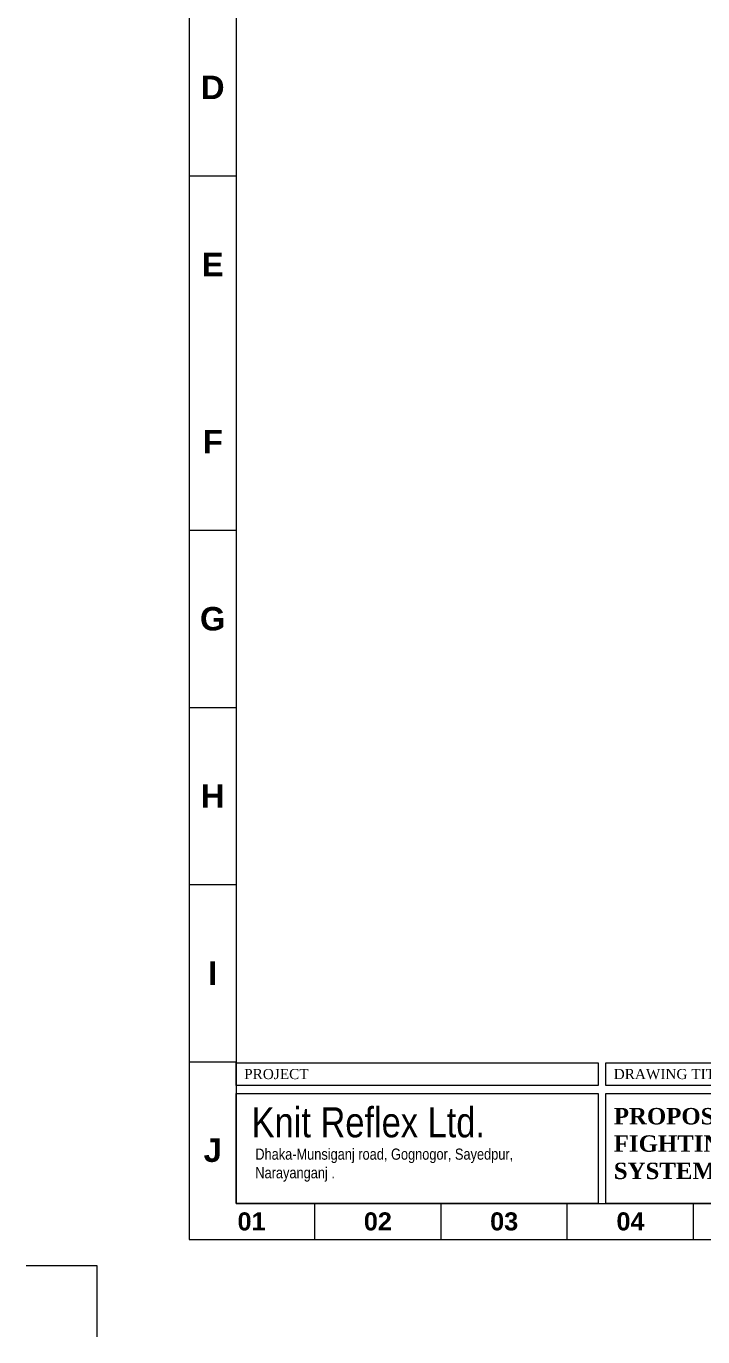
# Model space of a CAD drawing. Header units: inches. Extents: x -98933 to 1585249, y -3352739 to 192771.
# Drawn here: x 38160 to 38838, y 49230 to 50544 of the extents above; entities that cross this region are included whole.
import ezdxf

# ---------------------------------------------------------------- set-up
doc = ezdxf.new("R2010")
doc.units = ezdxf.units.IN
doc.header["$MEASUREMENT"] = 0
doc.layers.get('0').update_dxf_attribs({"lineweight": 0})
doc.layers.get('Defpoints').update_dxf_attribs({"lineweight": 0})
for name, color, linetype, lineweight in [('DIM.', 251, 'Continuous', 5), ('Inline', 7, 'Continuous', 0), ('Outline', 7, 'Continuous', 0), ('Scale', 7, 'Continuous', 0), ('Scale_Text', 7, 'Continuous', 0), ('Text', 7, 'Continuous', 0), ('TEXT_TITLEBOX', 7, 'Continuous', 13), ('Titelblk', 7, 'Continuous', 25), ('TITLE', 7, 'Continuous', 20)]:
    doc.layers.add(name, color=color, linetype=linetype, lineweight=lineweight)
doc.styles.add('MONOTEXT', font='txt')
doc.styles.add('SHT-TEXT-1', font='times.ttf', dxfattribs={"height": 12})
doc.styles.get("Standard").update_dxf_attribs({"font": 'arialbd.ttf', "height": 24})
doc.styles.add('TEXT', font='arial.ttf')

# ---------------------------------------------------------------- blocks, each defined once
blk = doc.blocks.new('PAGE')
at = {"layer": 'Inline', "color": 252, "lineweight": 15}
blk.add_lwpolyline([(178051640.63, 22656441.11), (178051640.63, 22657235.79), (178050505.36, 22657235.79), (178050505.36, 22656441.11)], close=True, dxfattribs=at)
at = {"layer": 'Outline', "color": 252, "lineweight": 15}
blk.add_line((178050483.42, 22656424.24), (178051662.57, 22656424.24), dxfattribs=at)
blk.add_lwpolyline([(178050483.42, 22657252.66), (178050483.42, 22656424.24)], dxfattribs=at)
at = {"layer": 'Scale', "color": 252, "lineweight": 9}
for p, q in [((178050483.42, 22656921.23), (178050505.36, 22656921.23)), ((178050483.42, 22656755.67), (178050505.36, 22656755.67)), ((178050483.42, 22656672.88), (178050505.36, 22656672.88)), ((178050483.42, 22656590.1), (178050505.36, 22656590.1)), ((178050483.42, 22656507.32), (178050505.36, 22656507.32)), ((178050542.02, 22656424.24), (178050542.02, 22656441.11)), ((178050601.02, 22656424.24), (178050601.02, 22656441.11)), ((178050660.01, 22656424.24), (178050660.01, 22656441.11)), ((178050719.01, 22656424.24), (178050719.01, 22656441.11))]:
    blk.add_line(p, q, dxfattribs=at)
at = {"layer": 'Scale_Text', "color": 252, "lineweight": 13, "attachment_point": 5}
for s, insert, char_height, width in [('D', (178050494.39, 22656962.62), 10.97, 8.3603), ('E', (178050494.39, 22656879.84), 10.97, 8.3603), ('F', (178050494.39, 22656797.06), 10.97, 8.3603), ('G', (178050494.39, 22656714.27), 10.97, 8.3603), ('H', (178050494.39, 22656631.49), 10.97, 8.3603), ('I', (178050494.39, 22656548.71), 10.97, 8.3603), ('J', (178050494.39, 22656465.93), 10.97, 8.3603), ('01', (178050512.52, 22656432.67), 8.435, 2.5102), ('02', (178050571.52, 22656432.67), 8.435, 2.5102), ('03', (178050630.51, 22656432.67), 8.435, 2.5102), ('04', (178050689.51, 22656432.67), 8.435, 2.5102)]:
    blk.add_mtext(s, dxfattribs=dict(at, insert=insert, char_height=char_height, width=width))
blk = doc.blocks.new('Title')
at = {"layer": 'Defpoints', "color": 1, "ltscale": 10}
blk.add_lwpolyline([(-102338.3, -88042.4), (-102338.3, -87942.4), (-102438.3, -87942.4)], dxfattribs=at)
at = {"layer": 'Titelblk', "color": 3, "linetype": 'Continuous', "lineweight": 0, "xscale": 3.014611567961765, "yscale": 3.014611567959946, "zscale": 3.014611567966516}
blk.add_blockref('PAGE', (-536855255.8, -68388224), dxfattribs=at)

msp = doc.modelspace()

# ---------------------------------------------------------------- linework, layer by layer
at = {"layer": 'TEXT_TITLEBOX'}
for p, q in [((38370.23, 49481.77), (38370.23, 49504.44)), ((38370.23, 49504.44), (38732.89, 49504.44)), ((38732.89, 49504.44), (38732.89, 49481.77)), ((38740.84, 49481.77), (38740.84, 49504.44)), ((38740.84, 49504.44), (39034.56, 49504.44)), ((38732.89, 49481.77), (38370.23, 49481.77)), ((39034.56, 49481.77), (38740.84, 49481.77)), ((38370.23, 49363.47), (38370.23, 49473.81)), ((38370.23, 49473.81), (38732.89, 49473.81)), ((38732.89, 49473.81), (38732.89, 49363.47)), ((38740.84, 49363.47), (38740.84, 49473.81)), ((38740.84, 49473.81), (39034.59, 49473.81)), ((38732.89, 49363.47), (38370.23, 49363.47)), ((39034.59, 49363.47), (38740.84, 49363.47))]:
    msp.add_line(p, q, dxfattribs=at)

# ---------------------------------------------------------------- block references
at = {"layer": 'TITLE', "xscale": 0.7117836411125609, "yscale": 0.7117836411125609, "zscale": 0.7117836352222188}
msp.add_blockref('Title', (111073.72, 111896.87), dxfattribs=at)

# ---------------------------------------------------------------- texts
at = {"color": 7, "insert": (38748.7, 49423.35), "char_height": 16.4619, "width": 234.5372, "attachment_point": 4, "rotation": 359.97233}
msp.add_mtext('\\pt2106;{\\fTimes New Roman|b1|i0|c0|p18;\\C256;PROPOSED FIRE  FIGHTING  \\PSYSTEM DRAWING }', dxfattribs=at)
at = {"layer": 'DIM.', "color": 5, "lineweight": 13, "insert": (38502.62, 49419.51), "char_height": 30.1016, "width": 815.3795, "attachment_point": 5, "style": 'TEXT'}
msp.add_mtext('{\\fArial Narrow|b0|i0|c0|p34;Knit Reflex Ltd.\\C256;\\P\\pt11.29893;\\fSwis721 BT|b1|i0|c0|p34;\\C7; }', dxfattribs=at)
at = {"layer": 'Text', "color": 56, "insert": (38389.4, 49401.9), "char_height": 11.1804, "width": 428.5963, "attachment_point": 4, "style": 'MONOTEXT'}
msp.add_mtext('{\\fArial Narrow|b0|i0|c0|p34;\\C7;Dhaka-Munsiganj road, Gognogor, Sayedpur, \\PNarayanganj .}', dxfattribs=at)
at = {"layer": 'TEXT_TITLEBOX', "lineweight": 25, "style": 'SHT-TEXT-1'}
for s, height, p in [('PROJECT', 10.131, (38378.18, 49488.15)), ('DRAWING TITLE:', 10.1308, (38748.56, 49488.15))]:
    msp.add_text(s, height=height, dxfattribs=at).set_placement(p)

doc.saveas('drawing.dxf')
